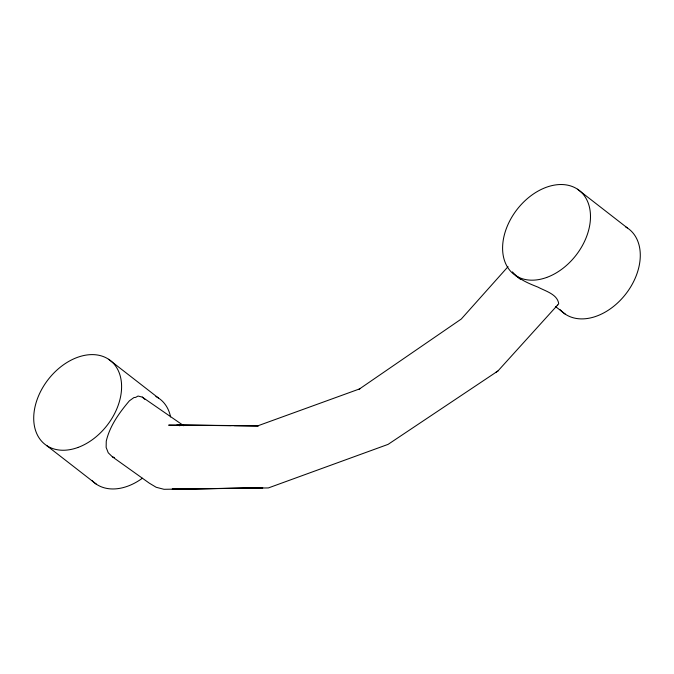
<?xml version="1.0" encoding="UTF-8"?>
<svg xmlns="http://www.w3.org/2000/svg" width="674" height="674" viewBox="0 0 674 674"><rect width="100%" height="100%" fill="white"/><g stroke="black" fill="none" stroke-linecap="round" stroke-linejoin="round"><path stroke-width="1.01" d="M182.62 488.987L172.207 489.139L268.387 487.934L388.098 444.368L497.934 370.986L558.704 303.839C557.642 294.26 545.325 291.109 538.021 287.141C528.804 283.484 519.047 279.609 512.434 271.892M508.036 266.651L461.286 319.021L359.09 389.227M495.963 372.301L497.934 370.986M557.246 305.339L557.676 305.154M359.967 388.772L257.881 425.799L168.66 425.159L231.182 425.631M184.701 488.962L262.784 487.858L163.976 489.299L156.174 487.277L149.358 483.191L112.406 456.837L108.236 452.776L106.138 447.418L106.256 441.141C109.854 425.741 119.391 412.631 129.4 400.819L133.958 397.542L135.643 397.399L138.01 396.042L142.281 397.087L183.741 425.732M234.308 425.656L258.277 425.833M258.268 425.816L176.9 424.999L179.823 425.757M112.406 456.837L114.386 457.528M577.517 189.217L627.317 227.913M515.568 275.514L520.547 279.381M555.41 306.476L565.368 314.21M108.632 359.293L158.432 397.997M46.683 445.59L96.483 484.286M144.767 399.261L142.281 397.087M155.896 396.514A53.153 37.323 -52.2 0 1 170.589 416.945M142.357 478.254A53.153 37.323 -52.2 0 1 91.984 480.528M625.649 226.902A53.153 37.323 -52.2 0 1 625.438 294.454A53.153 37.323 -52.2 0 1 560.195 309.728M77.813 447.519A53.153 37.323 -52.2 0 0 115.65 366.1A53.153 37.323 -52.2 0 0 39.513 393.717A53.153 37.323 -52.2 0 0 77.813 447.519M546.698 277.444A53.153 37.323 -52.2 0 0 584.535 196.016A53.153 37.323 -52.2 0 0 508.398 223.633A53.153 37.323 -52.2 0 0 546.698 277.444"/></g></svg>
